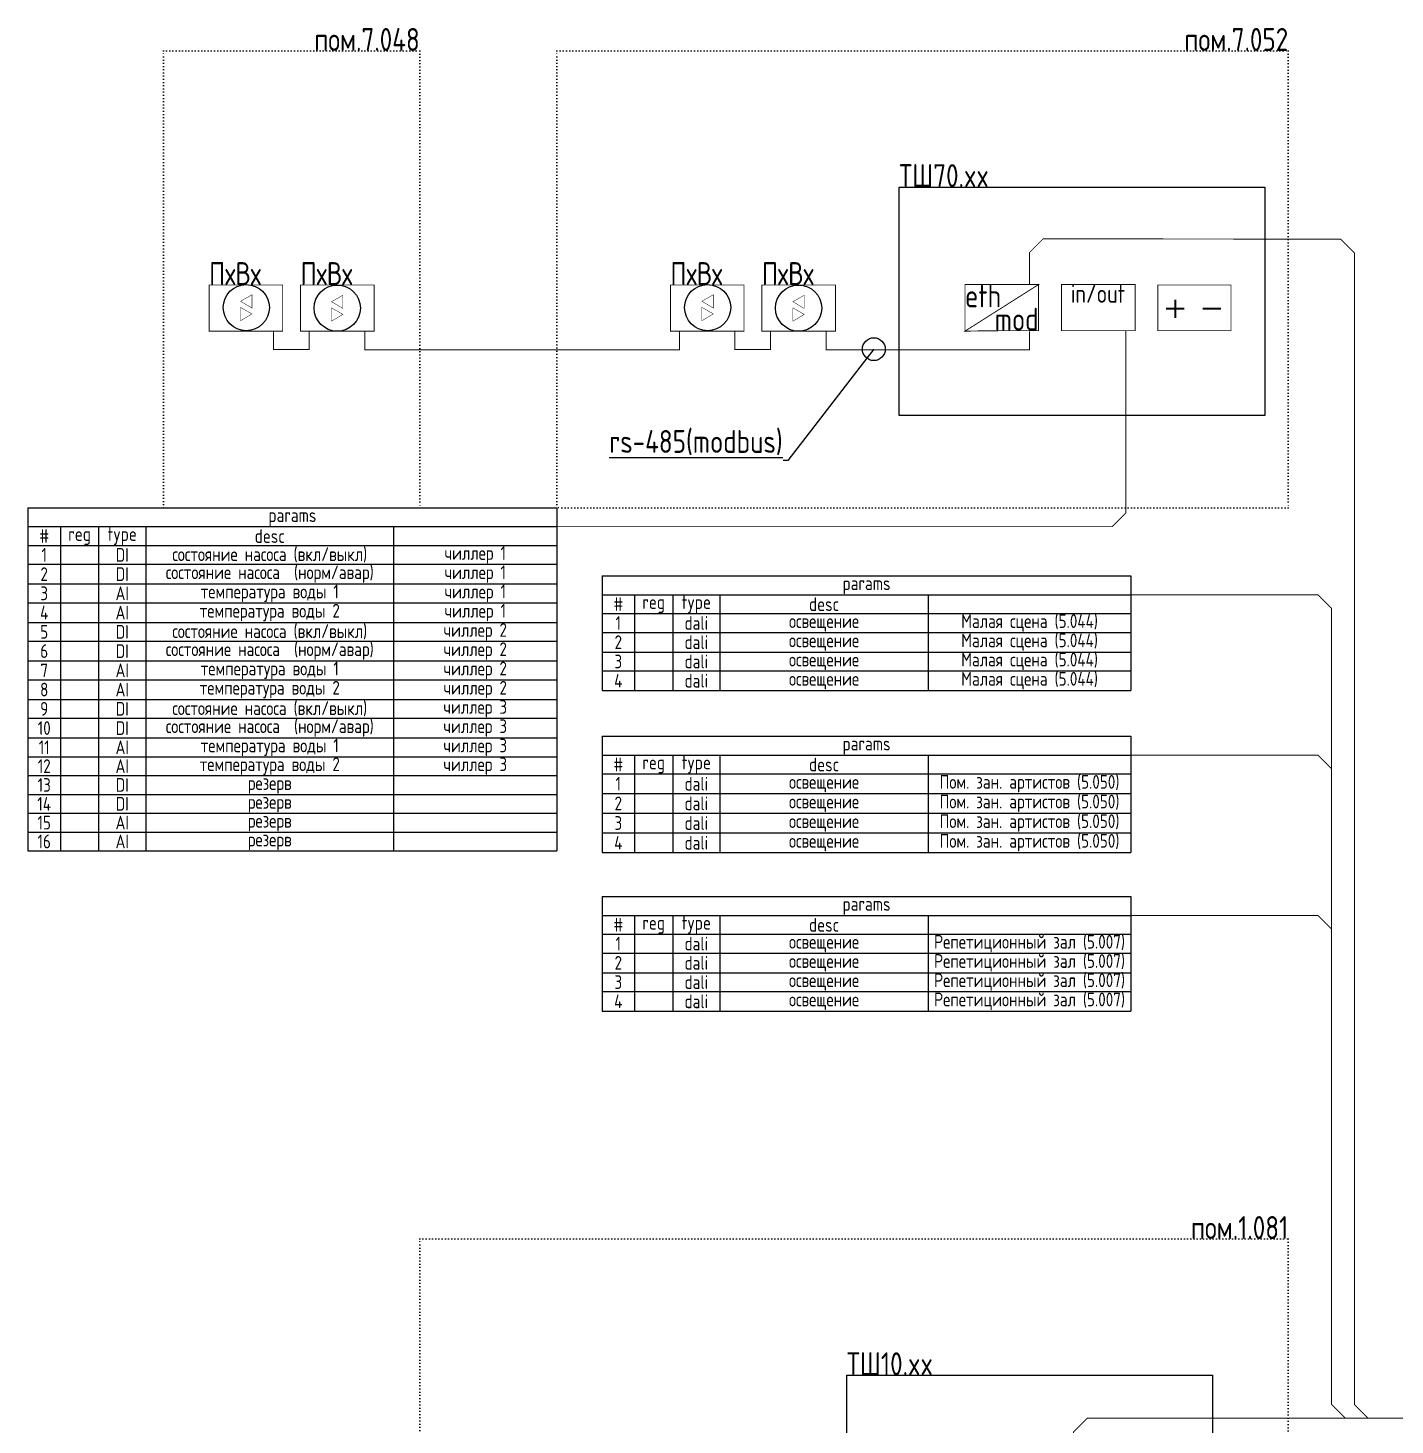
# Model space of a CAD drawing. Header units: inches. Extents: x -443 to 158, y -551 to 426.
# Drawn here: x -443.1 to -144, y 120.6 to 426.3 of the extents above; entities that cross this region are included whole.
import ezdxf
from ezdxf import colors
from ezdxf.entities.mleader import LeaderData, LeaderLine
from ezdxf.math import Vec2, Vec3

# ---------------------------------------------------------------- set-up
doc = ezdxf.new("R2010")
doc.units = ezdxf.units.IN
doc.header["$MEASUREMENT"] = 0
doc.linetypes.add('ACAD_ISO07W100', pattern=[3, 0, -3])
doc.styles.add('-ISOCPEUR-', font='ISOCPEUR.TTF', dxfattribs={"width": 0.8, "height": 2.5})

# ---------------------------------------------------------------- blocks, each defined once
blk = doc.blocks.new('*U19')
at = {"const_width": 0.2}
blk.add_lwpolyline([(0.2, 0.2), (16.2, 0.2), (16.2, 10.2), (0.2, 10.2)], close=True, dxfattribs=at)
at = {"const_width": 0.4}
for points in [[(4, 7), (4, 3)], [(2, 5), (6, 5)], [(10, 5), (14, 5)]]:
    blk.add_lwpolyline(points, dxfattribs=at)
blk = doc.blocks.new('_Origin')
at = {"color": 0, "linetype": 'ByBlock', "lineweight": -2}
blk.add_line((0, 0), (-1, 0), dxfattribs=at)
blk.add_circle((0, 0), 0.5, dxfattribs=at)
blk = doc.blocks.new('*T33')
at = {"color": 0, "linetype": 'ByBlock', "lineweight": -2, "transparency": 16777216}
for p, q in [((0, 0), (115.72, 0)), ((0, 0), (0, -75.07)), ((115.72, 0), (115.72, -75.07)), ((0, -4.12), (115.72, -4.12)), ((7.11, -4.12), (7.11, -75.07)), ((15.47, -4.12), (15.47, -75.07)), ((25.79, -4.12), (25.79, -75.07)), ((80, -4.12), (80, -75.07)), ((0, -8.24), (115.72, -8.24)), ((0, -12.36), (115.72, -12.36)), ((0, -16.66), (115.72, -16.66)), ((0, -20.78), (115.72, -20.78)), ((0, -25.08), (115.72, -25.08)), ((0, -29.2), (115.72, -29.2)), ((0, -33.51), (115.72, -33.51)), ((0, -37.63), (115.72, -37.63)), ((0, -41.93), (115.72, -41.93)), ((0, -46.05), (115.72, -46.05)), ((0, -50.35), (115.72, -50.35)), ((0, -54.47), (115.72, -54.47)), ((0, -58.59), (115.72, -58.59)), ((0, -62.71), (115.72, -62.71)), ((0, -66.83), (115.72, -66.83)), ((0, -70.95), (115.72, -70.95)), ((0, -75.07), (115.72, -75.07))]:
    blk.add_line(p, q, dxfattribs=at)
at = {"color": 0, "transparency": 16777216, "char_height": 3, "attachment_point": 5, "style": '-ISOCPEUR-'}
for s, insert, width in [('params', (57.86, -2.06), 115.6024), ('#', (3.56, -6.18), 6.9929), ('reg', (11.29, -6.18), 8.2369), ('type', (20.63, -6.18), 10.2032), ('desc', (52.9, -6.18), 54.0869), ('1', (3.56, -10.3), 6.9929), ('DI', (20.63, -10.3), 10.2032), ('состояние насоса (вкл/выкл)', (52.9, -10.3), 54.0869), ('чиллер 1', (97.86, -10.3), 35.6024), ('2', (3.56, -14.51), 6.9929), ('DI', (20.63, -14.51), 10.2032), ('состояние насоса  (норм/авар)', (52.9, -14.51), 54.0869), ('чиллер 1', (97.86, -14.51), 35.6024), ('3', (3.56, -18.72), 6.9929), ('AI', (20.63, -18.72), 10.2032), ('температура воды 1', (52.9, -18.72), 54.0869), ('чиллер 1', (97.86, -18.72), 35.6024), ('температура воды 2', (52.9, -22.93), 54.0869), ('чиллер 1', (97.86, -22.93), 35.6024), ('4', (3.56, -22.93), 6.9929), ('AI', (20.63, -22.93), 10.2032), ('5', (3.56, -27.14), 6.9929), ('DI', (20.63, -27.14), 10.2032), ('состояние насоса (вкл/выкл)', (52.9, -27.14), 54.0869), ('чиллер 2', (97.86, -27.14), 35.6024), ('6', (3.56, -31.35), 6.9929), ('DI', (20.63, -31.35), 10.2032), ('состояние насоса  (норм/авар)', (52.9, -31.35), 54.0869), ('чиллер 2', (97.86, -31.35), 35.6024), ('7', (3.56, -35.57), 6.9929), ('AI', (20.63, -35.57), 10.2032), ('температура воды 1', (52.9, -35.57), 54.0869), ('чиллер 2', (97.86, -35.57), 35.6024), ('8', (3.56, -39.78), 6.9929), ('AI', (20.63, -39.78), 10.2032), ('температура воды 2', (52.9, -39.78), 54.0869), ('чиллер 2', (97.86, -39.78), 35.6024), ('9', (3.56, -43.99), 6.9929), ('DI', (20.63, -43.99), 10.2032), ('состояние насоса (вкл/выкл)', (52.9, -43.99), 54.0869), ('чиллер 3', (97.86, -43.99), 35.6024), ('10', (3.56, -48.2), 6.9929), ('DI', (20.63, -48.2), 10.2032), ('состояние насоса  (норм/авар)', (52.9, -48.2), 54.0869), ('чиллер 3', (97.86, -48.2), 35.6024), ('11', (3.56, -52.41), 6.9929), ('AI', (20.63, -52.41), 10.2032), ('температура воды 1', (52.9, -52.41), 54.0869), ('чиллер 3', (97.86, -52.41), 35.6024), ('12', (3.56, -56.53), 6.9929), ('AI', (20.63, -56.53), 10.2032), ('температура воды 2', (52.9, -56.53), 54.0869), ('чиллер 3', (97.86, -56.53), 35.6024), ('13', (3.56, -60.65), 6.9929), ('DI', (20.63, -60.65), 10.2032), ('резерв', (52.9, -60.65), 54.0869), ('14', (3.56, -64.77), 6.9929), ('DI', (20.63, -64.77), 10.2032), ('резерв', (52.9, -64.77), 54.0869), ('15', (3.56, -68.89), 6.9929), ('AI', (20.63, -68.89), 10.2032), ('резерв', (52.9, -68.89), 54.0869), ('16', (3.56, -73.01), 6.9929), ('AI', (20.63, -73.01), 10.2032), ('резерв', (52.9, -73.01), 54.0869)]:
    blk.add_mtext(s, dxfattribs=dict(at, insert=insert, width=width))
blk = doc.blocks.new('*T53')
at = {"color": 0, "linetype": 'ByBlock', "lineweight": -2, "transparency": 16777216}
for p, q in [((0, 0), (115.72, 0)), ((0, 0), (0, -25.08)), ((115.72, 0), (115.72, -25.08)), ((0, -4.12), (115.72, -4.12)), ((7.11, -4.12), (7.11, -25.08)), ((15.47, -4.12), (15.47, -25.08)), ((25.79, -4.12), (25.79, -25.08)), ((71.34, -4.12), (71.34, -25.08)), ((0, -8.24), (115.72, -8.24)), ((0, -12.36), (115.72, -12.36)), ((0, -16.66), (115.72, -16.66)), ((0, -20.78), (115.72, -20.78)), ((0, -25.08), (115.72, -25.08))]:
    blk.add_line(p, q, dxfattribs=at)
at = {"color": 0, "transparency": 16777216, "char_height": 3, "attachment_point": 5, "style": '-ISOCPEUR-'}
for s, insert, width in [('params', (57.86, -2.06), 115.6024), ('#', (3.56, -6.18), 6.9929), ('reg', (11.29, -6.18), 8.2369), ('type', (20.63, -6.18), 10.2032), ('desc', (48.57, -6.18), 45.4259), ('1', (3.56, -10.3), 6.9929), ('dali', (20.63, -10.3), 10.2032), ('Малая сцена (5.044)', (93.53, -10.3), 44.2635), ('освещение', (48.57, -10.3), 45.4259), ('2', (3.56, -14.51), 6.9929), ('dali', (20.63, -14.51), 10.2032), ('освещение', (48.57, -14.51), 45.4259), ('Малая сцена (5.044)', (93.53, -14.51), 44.2635), ('3', (3.56, -18.72), 6.9929), ('dali', (20.63, -18.72), 10.2032), ('освещение', (48.57, -18.72), 45.4259), ('Малая сцена (5.044)', (93.53, -18.72), 44.2635), ('Малая сцена (5.044)', (93.53, -22.93), 44.2635), ('4', (3.56, -22.93), 6.9929), ('dali', (20.63, -22.93), 10.2032), ('освещение', (48.57, -22.93), 45.4259)]:
    blk.add_mtext(s, dxfattribs=dict(at, insert=insert, width=width))
blk = doc.blocks.new('*T54')
at = {"color": 0, "linetype": 'ByBlock', "lineweight": -2, "transparency": 16777216}
for p, q in [((0, 0), (115.72, 0)), ((0, 0), (0, -25.45)), ((115.72, 0), (115.72, -25.45)), ((0, -4.12), (115.72, -4.12)), ((7.11, -4.12), (7.11, -25.45)), ((15.47, -4.12), (15.47, -25.45)), ((25.79, -4.12), (25.79, -25.45)), ((71.34, -4.12), (71.34, -25.45)), ((0, -8.24), (115.72, -8.24)), ((0, -12.54), (115.72, -12.54)), ((0, -16.84), (115.72, -16.84)), ((0, -21.15), (115.72, -21.15)), ((0, -25.45), (115.72, -25.45))]:
    blk.add_line(p, q, dxfattribs=at)
at = {"color": 0, "transparency": 16777216, "char_height": 3, "attachment_point": 5, "style": '-ISOCPEUR-'}
for s, insert, width in [('params', (57.86, -2.06), 115.6024), ('#', (3.56, -6.18), 6.9929), ('reg', (11.29, -6.18), 8.2369), ('type', (20.63, -6.18), 10.2032), ('desc', (48.57, -6.18), 45.4259), ('1', (3.56, -10.39), 6.9929), ('dali', (20.63, -10.39), 10.2032), ('Пом. зан. артистов (5.050)', (93.53, -10.39), 44.2635), ('освещение', (48.57, -10.39), 45.4259), ('2', (3.56, -14.69), 6.9929), ('dali', (20.63, -14.69), 10.2032), ('освещение', (48.57, -14.69), 45.4259), ('Пом. зан. артистов (5.050)', (93.53, -14.69), 44.2635), ('3', (3.56, -18.99), 6.9929), ('dali', (20.63, -18.99), 10.2032), ('освещение', (48.57, -18.99), 45.4259), ('Пом. зан. артистов (5.050)', (93.53, -18.99), 44.2635), ('Пом. зан. артистов (5.050)', (93.53, -23.3), 44.2635), ('4', (3.56, -23.3), 6.9929), ('dali', (20.63, -23.3), 10.2032), ('освещение', (48.57, -23.3), 45.4259)]:
    blk.add_mtext(s, dxfattribs=dict(at, insert=insert, width=width))
blk = doc.blocks.new('*T55')
at = {"color": 0, "linetype": 'ByBlock', "lineweight": -2, "transparency": 16777216}
for p, q in [((0, 0), (115.72, 0)), ((0, 0), (0, -25.08)), ((115.72, 0), (115.72, -25.08)), ((0, -4.12), (115.72, -4.12)), ((7.11, -4.12), (7.11, -25.08)), ((15.47, -4.12), (15.47, -25.08)), ((25.79, -4.12), (25.79, -25.08)), ((71.34, -4.12), (71.34, -25.08)), ((0, -8.24), (115.72, -8.24)), ((0, -12.36), (115.72, -12.36)), ((0, -16.66), (115.72, -16.66)), ((0, -20.78), (115.72, -20.78)), ((0, -25.08), (115.72, -25.08))]:
    blk.add_line(p, q, dxfattribs=at)
at = {"color": 0, "transparency": 16777216, "char_height": 3, "attachment_point": 5, "style": '-ISOCPEUR-'}
for s, insert, width in [('params', (57.86, -2.06), 115.6024), ('#', (3.56, -6.18), 6.9929), ('reg', (11.29, -6.18), 8.2369), ('type', (20.63, -6.18), 10.2032), ('desc', (48.57, -6.18), 45.4259), ('1', (3.56, -10.3), 6.9929), ('dali', (20.63, -10.3), 10.2032), ('Репетиционный зал (5.007)', (93.53, -10.3), 44.2635), ('освещение', (48.57, -10.3), 45.4259), ('2', (3.56, -14.51), 6.9929), ('dali', (20.63, -14.51), 10.2032), ('освещение', (48.57, -14.51), 45.4259), ('Репетиционный зал (5.007)', (93.53, -14.51), 44.2635), ('3', (3.56, -18.72), 6.9929), ('dali', (20.63, -18.72), 10.2032), ('освещение', (48.57, -18.72), 45.4259), ('Репетиционный зал (5.007)', (93.53, -18.72), 44.2635), ('Репетиционный зал (5.007)', (93.53, -22.93), 44.2635), ('4', (3.56, -22.93), 6.9929), ('dali', (20.63, -22.93), 10.2032), ('освещение', (48.57, -22.93), 45.4259)]:
    blk.add_mtext(s, dxfattribs=dict(at, insert=insert, width=width))

msp = doc.modelspace()

# ---------------------------------------------------------------- linework, layer by layer
at = {"linetype": 'ACAD_ISO07W100', "ltscale": 0.2}
for points in [[(-413.44, 421.29), (-357.34, 421.29), (-357.34, 321.29), (-413.44, 321.29)], [(-327.34, 421.29), (-167.34, 421.29), (-167.34, 321.29), (-327.34, 321.29)], [(-357.34, 161.29), (-167.34, 161.29), (-167.34, 61.29), (-357.34, 61.29)]]:
    msp.add_lwpolyline(points, close=True, dxfattribs=at)
for points in [[(-172.46, 341.48), (-252.46, 341.48), (-252.46, 391.48), (-172.46, 391.48)], [(-183.9, 81.48), (-263.9, 81.48), (-263.9, 131.48), (-183.9, 131.48)]]:
    msp.add_lwpolyline(points, close=True)
at = {"const_width": 0.2}
for points in [[(-223.95, 370.16), (-223.95, 377.16), (-220.95, 380.16), (-155.85, 380.08), (-152.85, 377.08), (-152.85, 125.06), (-149.85, 122.06), (-104.34, 122.06)], [(-381.54, 359.95), (-381.54, 355.96), (-389.34, 355.96), (-389.34, 359.95)], [(-300.51, 359.95), (-300.51, 355.86), (-369.34, 355.86), (-369.34, 359.85)], [(-202.85, 360.06), (-202.85, 320.17), (-205.85, 317.17), (-327.34, 317.17)], [(-280.61, 359.95), (-280.61, 355.96), (-288.41, 355.96), (-288.41, 359.95)], [(-223.95, 359.89), (-223.95, 355.86), (-268.41, 355.86), (-268.41, 359.85)], [(-104.34, 122.25), (-154.85, 122.06), (-157.85, 125.05), (-157.85, 299.27), (-160.85, 302.27), (-201.74, 302.27)], [(-104.34, 122.25), (-154.85, 122.06), (-157.85, 125.05), (-157.85, 264.18), (-160.85, 267.18), (-201.74, 267.18)], [(-104.34, 122.25), (-154.85, 122.06), (-157.85, 125.05), (-157.85, 229.1), (-160.85, 232.1), (-201.74, 232.1)], [(-214.3, 110.16), (-214.3, 119.06), (-211.3, 122.06), (-104.34, 122.06)]]:
    msp.add_lwpolyline(points, dxfattribs=at)
for points in [[(-387.34, 370.05), (-403.44, 370.05), (-403.44, 359.95), (-387.34, 359.95)], [(-367.34, 370.05), (-383.44, 370.05), (-383.44, 359.95), (-367.34, 359.95)], [(-286.41, 370.05), (-302.51, 370.05), (-302.51, 359.95), (-286.41, 359.95)], [(-266.41, 370.05), (-282.51, 370.05), (-282.51, 359.95), (-266.41, 359.95)], [(-229.95, 360.06), (-221.95, 360.06), (-221.95, 370.16), (-238.05, 359.96)], [(-238.05, 359.96), (-221.95, 370.16), (-230.05, 370.16), (-238.05, 370.16)], [(-216.95, 370.16), (-200.85, 370.16), (-200.85, 360.06), (-216.95, 360.06)]]:
    msp.add_lwpolyline(points, close=True, dxfattribs=at)
at = {"color": 1, "const_width": 0.1}
for points in [[(-396.54, 366.49), (-394.05, 367.92), (-394.05, 365.02), (-396.54, 366.49)], [(-376.64, 366.39), (-374.15, 367.82), (-374.15, 364.92), (-376.64, 366.39)], [(-295.61, 366.49), (-293.12, 367.92), (-293.12, 365.02), (-295.61, 366.49)], [(-275.71, 366.39), (-273.22, 367.82), (-273.22, 364.92), (-275.71, 366.39)]]:
    msp.add_lwpolyline(points, dxfattribs=at)
at = {"color": 5, "const_width": 0.1}
for points in [[(-394.05, 363.72), (-396.54, 365.15), (-396.54, 362.25), (-394.05, 363.72)], [(-374.15, 363.62), (-376.64, 365.05), (-376.64, 362.15), (-374.15, 363.62)], [(-293.12, 363.72), (-295.61, 365.15), (-295.61, 362.25), (-293.12, 363.72)], [(-273.22, 363.62), (-275.71, 365.05), (-275.71, 362.15), (-273.22, 363.62)]]:
    msp.add_lwpolyline(points, dxfattribs=at)
for centre in [(-395.29, 365.1), (-375.39, 365), (-294.36, 365.1), (-274.46, 365)]:
    msp.add_circle(centre, 5.05)

# ---------------------------------------------------------------- block references
for name, p in [('*U19', (-196.05, 359.86)), ('*T33', (-443.06, 321.29)), ('*T53', (-317.46, 306.39)), ('*T54', (-317.46, 271.3)), ('*T55', (-317.46, 236.22))]:
    msp.add_blockref(name, p)

# ---------------------------------------------------------------- texts
at = {"char_height": 5, "style": '-ISOCPEUR-'}
for s, width, insert, attachment_point in [('\\pi-8,l8,t20;пом.7.048', 80.3115, (-357.34, 421.29), 9), ('\\pi-8,l8,t20;пом.7.052', 80.3115, (-167.34, 421.29), 9), ('\\pi-8,l8,t20;ТШ70.xx', 80.3115, (-252.46, 391.48), 7), ('ПхВх', 80.3115, (-403.44, 370.05), 7), ('ПхВх', 80.3115, (-383.44, 370.05), 7), ('ПхВх', 80.3115, (-302.51, 370.05), 7), ('ПхВх', 80.3115, (-282.51, 370.05), 7), ('\\pi-8,l8,t20;eth', 8, (-238.05, 370.16), 1), ('\\pi-8,l8,t20;mod', 8, (-221.95, 360.06), 9), ('\\pi-8,l8,t20;пом.1.081', 80.3115, (-167.34, 161.29), 9), ('\\pi-8,l8,t20;ТШ10.xx', 80.3115, (-263.9, 131.48), 7)]:
    msp.add_mtext_dynamic_manual_height_columns(s, width=width, gutter_width=12.5, heights=[9], dxfattribs=dict(at, insert=insert, attachment_point=attachment_point))
at = {"insert": (-216.95, 370.16), "char_height": 4, "width": 16.1, "attachment_point": 1, "style": '-ISOCPEUR-'}
msp.add_mtext(' in/out', dxfattribs=at)

# ---------------------------------------------------------------- leaders
ml = msp.add_multileader_mtext('Standard')
ml.set_content('{\\Lrs-485(modbus)}', color=256, style='-ISOCPEUR-')
ml.set_leader_properties()
ml.set_arrow_properties(name='ORIGIN')
ml.build(insert=Vec2(0, 0))
ml.multileader.update_dxf_attribs({"text_left_attachment_type": 8, "text_right_attachment_type": 4, "dogleg_length": 1, "arrow_head_size": 5})
ctx = ml.context
ctx.base_point, ctx.char_height, ctx.arrow_head_size, ctx.landing_gap_size, ctx.plane_origin = Vec3(-314.82, 332.31), 5, 5, 0.09, Vec3(-258, 356.01)
ctx.left_attachment, ctx.right_attachment, ctx.text_align_type = 8, 4, 2
notes = []
notes.append((ctx, [(0, (1, 1, 0), (-276.85, 331.65), (-1, 0), 1, [(0, [(-258, 356.01)], 0, [])])]))
ctx.mtext.insert, ctx.mtext.alignment, ctx.mtext.line_spacing_style, ctx.mtext.flow_direction = Vec3(-277.94, 338.31), 3, 2, 5
for ctx, leaders in notes:
    for number, flags, end, landing, length, lines in leaders:
        leader = LeaderData()
        leader.index, (leader.has_last_leader_line, leader.has_dogleg_vector, leader.attachment_direction) = number, flags
        leader.last_leader_point, leader.dogleg_vector, leader.dogleg_length = Vec3(end), Vec3(landing), length
        for number, points, colour, breaks in lines:
            line = LeaderLine()
            line.index, line.vertices, line.color, line.breaks = number, Vec3.list(points), colors.encode_raw_color(colour), breaks
            leader.lines.append(line)
        ctx.leaders.append(leader)

doc.saveas('drawing.dxf')
